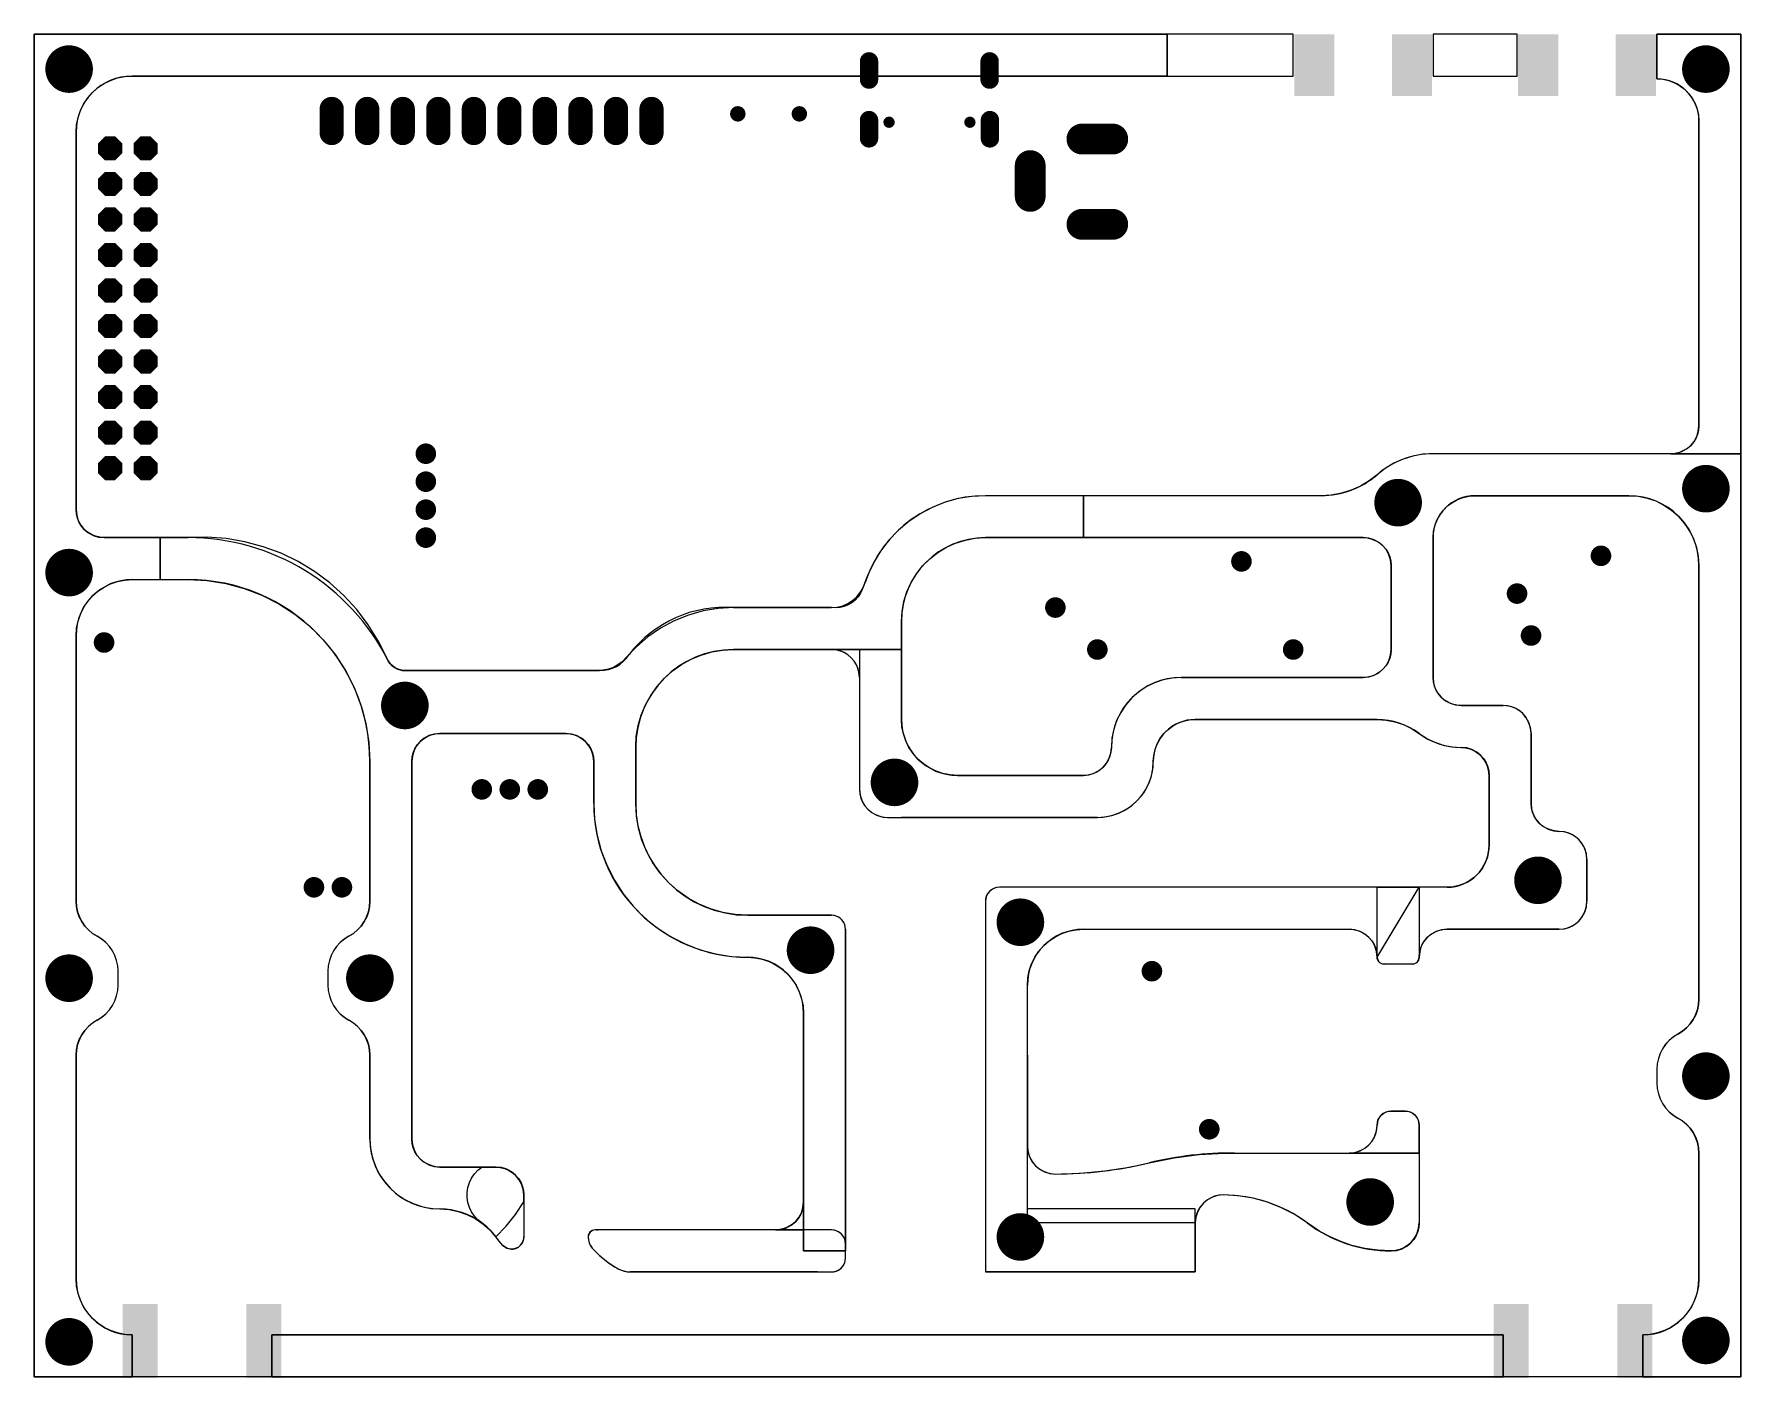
# Model space of a CAD drawing. Extents: x 0 to 122, y 0 to 96.
import ezdxf

# ---------------------------------------------------------------- set-up
doc = ezdxf.new("R2010")
doc.units = 0
doc.layers.add('30', color=253, linetype='CONTINUOUS')

# ---------------------------------------------------------------- blocks, each defined once
blk = doc.blocks.new('LONGP100')
at = {"const_width": 1}
blk.add_lwpolyline([(-0.5, 0), (0.5, 0)], dxfattribs=at)
at = {"const_width": 0.5}
for points in [[(-0.5, 0.25, 1), (-0.5, -0.25)], [(0.5, -0.25, 1), (0.5, 0.25)]]:
    blk.add_lwpolyline(points, format="xyb", dxfattribs=at)
blk = doc.blocks.new('RECT')
blk.add_solid([(-0.5, -0.5), (0.5, -0.5), (-0.5, 0.5), (0.5, 0.5)])
blk = doc.blocks.new('OCTAGONP')
at = {"const_width": 0.5}
blk.add_lwpolyline([(-0.25, -0.1036), (-0.25, 0.1036), (-0.1036, 0.25), (0.1036, 0.25), (0.25, 0.1036), (0.25, -0.1036), (0.1036, -0.25), (-0.1036, -0.25), (-0.25, -0.1036), (-0.25, 0.1036)], dxfattribs=at)
blk = doc.blocks.new('PIE')
at = {"const_width": 0.5}
blk.add_lwpolyline([(0, -0.25, 1), (0, 0.25, 1), (0, -0.25)], format="xyb", dxfattribs=at)

msp = doc.modelspace()

# ---------------------------------------------------------------- linework, layer by layer
at = {"layer": '30'}
for p, q in [((81, 96), (0, 96)), ((0, 96), (0, 0)), ((0, 60), (0, 96)), ((0, 96), (81, 96)), ((81, 96), (81, 93)), ((90, 96), (81, 96)), ((81, 93), (81, 96)), ((81, 96), (81, 93)), ((81, 96), (81, 93)), ((90, 96), (81, 96)), ((90, 93), (90, 96)), ((90, 93), (90, 96)), ((100, 96), (100, 93)), ((106, 96), (100, 96)), ((100, 96), (100, 93)), ((106, 96), (100, 96)), ((106, 93), (106, 96)), ((106, 93), (106, 96)), ((122, 96), (116, 96)), ((116, 96), (116, 92.8)), ((116, 96), (122, 96)), ((116, 92.8), (116, 96)), ((122, 66), (122, 96)), ((122, 96), (122, 0)), ((5.4693, 92.6955), (5.9647, 92.8637)), ((5.9647, 92.8637), (6.4779, 92.9658)), ((6.4779, 92.9658), (7, 93)), ((7, 93), (81, 93)), ((81, 93), (7, 93)), ((81, 93), (90, 93)), ((81, 93), (90, 93)), ((100, 93), (106, 93)), ((100, 93), (106, 93)), ((116, 92.8), (116.4269, 92.7695)), ((116.4269, 92.7695), (116.8452, 92.6785)), ((3.8266, 91.435), (4.1716, 91.8284)), ((4.1716, 91.8284), (4.565, 92.1734)), ((4.565, 92.1734), (5, 92.4641)), ((5, 92.4641), (5.4693, 92.6955)), ((116.8452, 92.6785), (117.2462, 92.5289)), ((117.2462, 92.5289), (117.6219, 92.3238)), ((117.6219, 92.3238), (117.9646, 92.0673)), ((117.9646, 92.0673), (118.2673, 91.7646)), ((118.2673, 91.7646), (118.5238, 91.4219)), ((3.1363, 90.0353), (3.3045, 90.5307)), ((3.3045, 90.5307), (3.5359, 91)), ((3.5359, 91), (3.8266, 91.435)), ((118.5238, 91.4219), (118.7289, 91.0462)), ((118.7289, 91.0462), (118.8785, 90.6452)), ((118.8785, 90.6452), (118.9695, 90.2269)), ((3, 89), (3.0342, 89.5221)), ((3.0342, 89.5221), (3.1363, 90.0353)), ((118.9695, 90.2269), (119, 89.8)), ((119, 89.8), (119, 68)), ((119, 89), (119, 89.8)), ((3, 62), (3, 89)), ((3, 89), (3, 62)), ((119, 69), (119, 89)), ((119, 68), (119, 69)), ((118.9021, 67.382), (118.782, 67.092)), ((118.9754, 67.6871), (118.9021, 67.382)), ((119, 68), (118.9754, 67.6871)), ((99.2742, 65.9566), (98.5588, 65.8268)), ((100, 66), (99.2742, 65.9566)), ((122, 66), (100, 66)), ((117, 66), (100, 66)), ((117.3129, 66.0246), (117, 66)), ((117, 66), (122, 66)), ((117.618, 66.0979), (117.3129, 66.0246)), ((117.908, 66.218), (117.618, 66.0979)), ((118.1756, 66.382), (117.908, 66.218)), ((118.4142, 66.5858), (118.1756, 66.382)), ((118.618, 66.8244), (118.4142, 66.5858)), ((118.782, 67.092), (118.618, 66.8244)), ((122, 0), (122, 66)), ((96.5754, 64.9445), (96, 64.5)), ((97.1997, 65.3171), (96.5754, 64.9445)), ((97.864, 65.6127), (97.1997, 65.3171)), ((98.5588, 65.8268), (97.864, 65.6127)), ((94.8003, 63.6829), (94.136, 63.3873)), ((95.4246, 64.0555), (94.8003, 63.6829)), ((96, 64.5), (95.4246, 64.0555)), ((65.1114, 62.5275), (64.2011, 62.1658)), ((66.0553, 62.789), (65.1114, 62.5275)), ((67.0219, 62.9471), (66.0553, 62.789)), ((68, 63), (67.0219, 62.9471)), ((75, 63), (68, 63)), ((92, 63), (68, 63)), ((92, 63), (75, 63)), ((75, 63), (75, 60)), ((75, 60), (75, 63)), ((92.7258, 63.0434), (92, 63)), ((93.4412, 63.1732), (92.7258, 63.0434)), ((94.136, 63.3873), (93.4412, 63.1732)), ((100.7328, 61.9646), (101.0354, 62.2673)), ((101.0354, 62.2673), (101.3781, 62.5238)), ((101.3781, 62.5238), (101.7538, 62.7289)), ((101.7538, 62.7289), (102.1548, 62.8785)), ((102.1548, 62.8785), (102.5731, 62.9695)), ((102.5731, 62.9695), (103, 63)), ((103, 63), (114, 63)), ((114, 63), (103, 63)), ((114, 63), (114.6526, 62.9572)), ((114.6526, 62.9572), (115.2941, 62.8296)), ((115.2941, 62.8296), (115.9134, 62.6194)), ((115.9134, 62.6194), (116.5, 62.3301)), ((116.5, 62.3301), (117.0438, 61.9668)), ((3.0246, 61.6871), (3, 62)), ((3.0979, 61.382), (3.0246, 61.6871)), ((3.218, 61.092), (3.0979, 61.382)), ((3.382, 60.8244), (3.218, 61.092)), ((62.5238, 61.1594), (61.7762, 60.5265)), ((63.3352, 61.7079), (62.5238, 61.1594)), ((64.2011, 62.1658), (63.3352, 61.7079)), ((100.1215, 60.8452), (100.2711, 61.2462)), ((100.2711, 61.2462), (100.4762, 61.6219)), ((100.4762, 61.6219), (100.7328, 61.9646)), ((117.0438, 61.9668), (117.5355, 61.5355)), ((117.5355, 61.5355), (117.9668, 61.0438)), ((117.9668, 61.0438), (118.3301, 60.5)), ((0, 0), (0, 60)), ((3.5858, 60.5858), (3.382, 60.8244)), ((3.8244, 60.382), (3.5858, 60.5858)), ((4.092, 60.218), (3.8244, 60.382)), ((4.382, 60.0979), (4.092, 60.218)), ((4.6871, 60.0246), (4.382, 60.0979)), ((5, 60), (4.6871, 60.0246)), ((9, 60), (5, 60)), ((5, 60), (5.1, 60)), ((5.1, 60), (11, 60)), ((9, 60), (9, 57)), ((11, 60), (9, 60)), ((9, 57), (9, 60)), ((12.36, 60.0297), (11, 60)), ((13.7167, 59.9311), (12.36, 60.0297)), ((15.0581, 59.705), (13.7167, 59.9311)), ((61.1013, 59.8166), (60.5069, 59.0381)), ((61.7762, 60.5265), (61.1013, 59.8166)), ((65.8724, 59.6101), (66.5641, 59.8257)), ((66.5641, 59.8257), (67.2768, 59.9563)), ((67.2768, 59.9563), (68, 60)), ((68, 60), (75, 60)), ((95, 60), (68, 60)), ((75, 60), (95, 60)), ((95, 60), (95.3129, 59.9754)), ((95.3129, 59.9754), (95.618, 59.9021)), ((95.618, 59.9021), (95.908, 59.782)), ((95.908, 59.782), (96.1756, 59.618)), ((100, 60), (100.0305, 60.4269)), ((100, 50), (100, 60)), ((100, 60), (100, 50)), ((100.0305, 60.4269), (100.1215, 60.8452)), ((118.3301, 60.5), (118.6194, 59.9134)), ((118.6194, 59.9134), (118.8296, 59.2941)), ((16.3722, 59.3536), (15.0581, 59.705)), ((17.6474, 58.8798), (16.3722, 59.3536)), ((18.8721, 58.2879), (17.6474, 58.8798)), ((60.5069, 59.0381), (60, 58.2)), ((64.0213, 58.4911), (64.5916, 58.9379)), ((64.5916, 58.9379), (65.2117, 59.3127)), ((65.2117, 59.3127), (65.8724, 59.6101)), ((96.1756, 59.618), (96.4142, 59.4142)), ((96.4142, 59.4142), (96.618, 59.1756)), ((96.618, 59.1756), (96.782, 58.908)), ((96.782, 58.908), (96.9021, 58.618)), ((96.9021, 58.618), (96.9754, 58.3129)), ((118.8296, 59.2941), (118.9572, 58.6526)), ((118.9572, 58.6526), (119, 58)), ((20.0357, 57.5832), (18.8721, 58.2879)), ((21.1277, 56.772), (20.0357, 57.5832)), ((59.7326, 57.6579), (59.5, 57.1)), ((60, 58.2), (59.7326, 57.6579)), ((62.6873, 56.7883), (63.0621, 57.4084)), ((63.0621, 57.4084), (63.5089, 57.9787)), ((63.5089, 57.9787), (64.0213, 58.4911)), ((96.9754, 58.3129), (97, 58)), ((97, 58), (97, 52)), ((97, 52), (97, 58)), ((119, 58), (119, 27)), ((119, 27), (119, 58)), ((4.1716, 55.8284), (4.565, 56.1734)), ((4.565, 56.1734), (5, 56.4641)), ((5, 56.4641), (5.4693, 56.6955)), ((5.4693, 56.6955), (5.9647, 56.8637)), ((5.9647, 56.8637), (6.4779, 56.9658)), ((6.4779, 56.9658), (7, 57)), ((7, 57), (9, 57)), ((7, 57), (11, 57)), ((9, 57), (11, 57)), ((11, 57), (12.3589, 56.9288)), ((12.3589, 56.9288), (13.7029, 56.7159)), ((13.7029, 56.7159), (15.0172, 56.3637)), ((15.0172, 56.3637), (16.2876, 55.8761)), ((22.1383, 55.8614), (21.1277, 56.772)), ((59.2, 56.3), (59.072, 56.021)), ((59.5, 57.1), (59.2, 56.3)), ((62.1744, 55.4359), (62.3899, 56.1276)), ((62.3899, 56.1276), (62.6873, 56.7883)), ((3.3045, 54.5307), (3.5359, 55)), ((3.5359, 55), (3.8266, 55.435)), ((3.8266, 55.435), (4.1716, 55.8284)), ((16.2876, 55.8761), (17.5, 55.2583)), ((17.5, 55.2583), (18.6412, 54.5172)), ((23.0586, 54.8597), (22.1383, 55.8614)), ((48.905, 54.9401), (47.8232, 54.761)), ((50, 55), (48.905, 54.9401)), ((57, 55), (50, 55)), ((50, 55), (57, 55)), ((57.3061, 54.9775), (57, 55)), ((57.6122, 55.0016), (57.3061, 54.9775)), ((57.911, 55.0716), (57.6122, 55.0016)), ((58.1959, 55.1861), (57.911, 55.0716)), ((58.4601, 55.3422), (58.1959, 55.1861)), ((58.6978, 55.5365), (58.4601, 55.3422)), ((58.9033, 55.7645), (58.6978, 55.5365)), ((59.072, 56.021), (58.9033, 55.7645)), ((62.0437, 54.7232), (62.1744, 55.4359)), ((3.0342, 53.5221), (3.1363, 54.0353)), ((3.1363, 54.0353), (3.3045, 54.5307)), ((18.6412, 54.5172), (19.6987, 53.6609)), ((23.8803, 53.7757), (23.0586, 54.8597)), ((24.5963, 52.619), (23.8803, 53.7757)), ((45.75, 54.0556), (44.7835, 53.5375)), ((46.7673, 54.465), (45.75, 54.0556)), ((47.8232, 54.761), (46.7673, 54.465)), ((62, 54), (62.0437, 54.7232)), ((62, 52), (62, 54)), ((62, 54), (62, 52)), ((3, 53), (3.0342, 53.5221)), ((3, 34), (3, 53)), ((3, 53), (3, 34)), ((19.6987, 53.6609), (20.6609, 52.6987)), ((20.6609, 52.6987), (21.5172, 51.6412)), ((25.2, 51.4), (24.5963, 52.619)), ((43.8792, 52.9171), (43.0481, 52.2018)), ((44.7835, 53.5375), (43.8792, 52.9171)), ((21.5172, 51.6412), (22.2583, 50.5)), ((25.3, 51.2), (25.2, 51.4)), ((42.3, 51.4), (42.0365, 51.1291)), ((43.0481, 52.2018), (42.3, 51.4)), ((46.2758, 50.9271), (46.9628, 51.3068)), ((46.9628, 51.3068), (47.688, 51.6072)), ((47.688, 51.6072), (48.4424, 51.8245)), ((48.4424, 51.8245), (49.2163, 51.956)), ((49.2163, 51.956), (50, 52)), ((50, 52), (62, 52)), ((57, 52), (50, 52)), ((57, 52), (59, 52)), ((57.3129, 51.9754), (57, 52)), ((59, 52), (57, 52)), ((57.618, 51.9021), (57.3129, 51.9754)), ((57.908, 51.782), (57.618, 51.9021)), ((58.1756, 51.618), (57.908, 51.782)), ((58.4142, 51.4142), (58.1756, 51.618)), ((58.618, 51.1756), (58.4142, 51.4142)), ((62, 52), (59, 52)), ((59, 52), (59, 42)), ((59, 52), (59, 50)), ((62, 52), (59, 52)), ((62, 52), (59, 52)), ((59, 52), (59, 50)), ((62, 47), (62, 52)), ((62, 52), (62, 47)), ((96.9021, 51.382), (96.782, 51.092)), ((96.9754, 51.6871), (96.9021, 51.382)), ((97, 52), (96.9754, 51.6871)), ((22.2583, 50.5), (22.8761, 49.2876)), ((25.4374, 51.0003), (25.3, 51.2)), ((25.6076, 50.8278), (25.4374, 51.0003)), ((25.8054, 50.6878), (25.6076, 50.8278)), ((26.0246, 50.5846), (25.8054, 50.6878)), ((26.2586, 50.5213), (26.0246, 50.5846)), ((26.5, 50.5), (26.2586, 50.5213)), ((40.3, 50.5), (26.5, 50.5)), ((26.5, 50.5), (40.425, 50.5)), ((40.6775, 50.5175), (40.3, 50.5)), ((41.0481, 50.5915), (40.6775, 50.5175)), ((41.4034, 50.7202), (41.0481, 50.5915)), ((41.7354, 50.9007), (41.4034, 50.7202)), ((42.0365, 51.1291), (41.7354, 50.9007)), ((45.0503, 49.9497), (45.6356, 50.4728)), ((45.6356, 50.4728), (46.2758, 50.9271)), ((58.782, 50.908), (58.618, 51.1756)), ((58.9021, 50.618), (58.782, 50.908)), ((58.9754, 50.3129), (58.9021, 50.618)), ((59, 50), (58.9754, 50.3129)), ((95.3129, 50.0246), (95, 50)), ((95.618, 50.0979), (95.3129, 50.0246)), ((95.908, 50.218), (95.618, 50.0979)), ((96.1756, 50.382), (95.908, 50.218)), ((96.4142, 50.5858), (96.1756, 50.382)), ((96.618, 50.8244), (96.4142, 50.5858)), ((96.782, 51.092), (96.618, 50.8244)), ((22.8761, 49.2876), (23.3637, 48.0172)), ((44.0729, 48.7242), (44.5272, 49.3644)), ((44.5272, 49.3644), (45.0503, 49.9497)), ((59, 50), (59, 47)), ((78.9562, 48.9668), (78.4645, 48.5355)), ((79.5, 49.3301), (78.9562, 48.9668)), ((80.0866, 49.6194), (79.5, 49.3301)), ((80.7059, 49.8296), (80.0866, 49.6194)), ((81.3474, 49.9572), (80.7059, 49.8296)), ((82, 50), (81.3474, 49.9572)), ((95, 50), (82, 50)), ((82, 50), (95, 50)), ((100.0246, 49.6871), (100, 50)), ((100.0979, 49.382), (100.0246, 49.6871)), ((100.218, 49.092), (100.0979, 49.382)), ((100.382, 48.8244), (100.218, 49.092)), ((100.5858, 48.5858), (100.382, 48.8244)), ((23.3637, 48.0172), (23.7159, 46.7029)), ((43.3928, 47.312), (43.6932, 48.0372)), ((43.6932, 48.0372), (44.0729, 48.7242)), ((78.0332, 48.0438), (77.6699, 47.5)), ((78.4645, 48.5355), (78.0332, 48.0438)), ((100.8244, 48.382), (100.5858, 48.5858)), ((101.092, 48.218), (100.8244, 48.382)), ((101.382, 48.0979), (101.092, 48.218)), ((101.6871, 48.0246), (101.382, 48.0979)), ((102, 48), (101.6871, 48.0246)), ((105, 48), (102, 48)), ((102, 48), (105, 48)), ((105.3129, 47.9754), (105, 48)), ((105.618, 47.9021), (105.3129, 47.9754)), ((105.908, 47.782), (105.618, 47.9021)), ((106.1756, 47.618), (105.908, 47.782)), ((106.4142, 47.4142), (106.1756, 47.618)), ((23.7159, 46.7029), (23.9288, 45.3589)), ((43.044, 45.7838), (43.1755, 46.5576)), ((43.1755, 46.5576), (43.3928, 47.312)), ((59, 47), (59, 42)), ((62.0342, 46.4779), (62, 47)), ((62.1363, 45.9647), (62.0342, 46.4779)), ((77.3806, 46.9134), (77.1704, 46.2941)), ((77.6699, 47.5), (77.3806, 46.9134)), ((81.0354, 46.2673), (81.3781, 46.5238)), ((81.3781, 46.5238), (81.7538, 46.7289)), ((81.7538, 46.7289), (82.1548, 46.8785)), ((82.1548, 46.8785), (82.5731, 46.9695)), ((82.5731, 46.9695), (83, 47)), ((83, 47), (96, 47)), ((96, 47), (83, 47)), ((96, 47), (96.6417, 46.9586)), ((96.6417, 46.9586), (97.2728, 46.8353)), ((97.2728, 46.8353), (97.8829, 46.6319)), ((97.8829, 46.6319), (98.4618, 46.352)), ((106.618, 47.1756), (106.4142, 47.4142)), ((106.782, 46.908), (106.618, 47.1756)), ((106.9021, 46.618), (106.782, 46.908)), ((106.9754, 46.3129), (106.9021, 46.618)), ((23.9288, 45.3589), (24, 44)), ((27.218, 44.908), (27.382, 45.1756)), ((27.382, 45.1756), (27.5858, 45.4142)), ((27.5858, 45.4142), (27.8244, 45.618)), ((27.8244, 45.618), (28.092, 45.782)), ((28.092, 45.782), (28.382, 45.9021)), ((28.382, 45.9021), (28.6871, 45.9754)), ((28.6871, 45.9754), (29, 46)), ((29, 46), (38, 46)), ((38, 46), (29, 46)), ((38, 46), (38.3129, 45.9754)), ((38.3129, 45.9754), (38.618, 45.9021)), ((38.618, 45.9021), (38.908, 45.782)), ((38.908, 45.782), (39.1756, 45.618)), ((39.1756, 45.618), (39.4142, 45.4142)), ((39.4142, 45.4142), (39.618, 45.1756)), ((39.618, 45.1756), (39.782, 44.908)), ((43, 45), (43.044, 45.7838)), ((62.3045, 45.4693), (62.1363, 45.9647)), ((62.5359, 45), (62.3045, 45.4693)), ((77.0428, 45.6526), (77, 45)), ((77.1704, 46.2941), (77.0428, 45.6526)), ((80.1215, 44.8452), (80.2711, 45.2462)), ((80.2711, 45.2462), (80.4762, 45.6219)), ((80.4762, 45.6219), (80.7328, 45.9646)), ((80.7328, 45.9646), (81.0354, 46.2673)), ((98.4618, 46.352), (99, 46)), ((99, 46), (99.5382, 45.648)), ((99.5382, 45.648), (100.1171, 45.3681)), ((100.1171, 45.3681), (100.7272, 45.1647)), ((100.7272, 45.1647), (101.3583, 45.0414)), ((107, 46), (106.9754, 46.3129)), ((107, 41), (107, 46)), ((107, 46), (107, 41)), ((24, 44), (24, 34)), ((24, 34), (24, 44)), ((27, 44), (27.0246, 44.3129)), ((27, 17), (27, 44)), ((27, 44), (27, 17)), ((27.0246, 44.3129), (27.0979, 44.618)), ((27.0979, 44.618), (27.218, 44.908)), ((39.782, 44.908), (39.9021, 44.618)), ((39.9021, 44.618), (39.9754, 44.3129)), ((39.9754, 44.3129), (40, 44)), ((40, 44), (40, 41)), ((40, 43.9), (40, 44)), ((43, 41), (43, 45)), ((43, 45), (43, 41)), ((62.8266, 44.565), (62.5359, 45)), ((63.1716, 44.1716), (62.8266, 44.565)), ((63.565, 43.8266), (63.1716, 44.1716)), ((76.782, 44.092), (76.618, 43.8244)), ((76.9021, 44.382), (76.782, 44.092)), ((76.9754, 44.6871), (76.9021, 44.382)), ((77, 45), (76.9754, 44.6871)), ((79.9658, 43.4779), (80, 44)), ((80, 44), (80.0305, 44.4269)), ((80.0305, 44.4269), (80.1215, 44.8452)), ((101.3583, 45.0414), (102, 45)), ((102, 45), (102.3129, 44.9754)), ((102.3129, 44.9754), (102.618, 44.9021)), ((102.618, 44.9021), (102.908, 44.782)), ((102.908, 44.782), (103.1756, 44.618)), ((103.1756, 44.618), (103.4142, 44.4142)), ((103.4142, 44.4142), (103.618, 44.1756)), ((103.618, 44.1756), (103.782, 43.908)), ((40, 41), (40, 43.9)), ((64, 43.5359), (63.565, 43.8266)), ((64.4693, 43.3045), (64, 43.5359)), ((64.9647, 43.1363), (64.4693, 43.3045)), ((65.4779, 43.0342), (64.9647, 43.1363)), ((66, 43), (65.4779, 43.0342)), ((75, 43), (66, 43)), ((66, 43), (75, 43)), ((75.3129, 43.0246), (75, 43)), ((75.618, 43.0979), (75.3129, 43.0246)), ((75.908, 43.218), (75.618, 43.0979)), ((76.1756, 43.382), (75.908, 43.218)), ((76.4142, 43.5858), (76.1756, 43.382)), ((76.618, 43.8244), (76.4142, 43.5858)), ((79.6955, 42.4693), (79.8637, 42.9647)), ((79.8637, 42.9647), (79.9658, 43.4779)), ((103.782, 43.908), (103.9021, 43.618)), ((103.9021, 43.618), (103.9754, 43.3129)), ((103.9754, 43.3129), (104, 43)), ((104, 43), (104, 38)), ((104, 38), (104, 43)), ((59, 42), (59.0246, 41.6871)), ((59.0246, 41.6871), (59.0979, 41.382)), ((78.8284, 41.1716), (79.1734, 41.565)), ((79.1734, 41.565), (79.4641, 42)), ((79.4641, 42), (79.6955, 42.4693)), ((40, 41), (40.0603, 39.8502)), ((43.0503, 40.1043), (43, 41)), ((59.0979, 41.382), (59.218, 41.092)), ((59.218, 41.092), (59.382, 40.8244)), ((59.382, 40.8244), (59.5858, 40.5858)), ((59.5858, 40.5858), (59.8244, 40.382)), ((59.8244, 40.382), (60.092, 40.218)), ((77.0353, 40.1363), (77.5307, 40.3045)), ((77.5307, 40.3045), (78, 40.5359)), ((78, 40.5359), (78.435, 40.8266)), ((78.435, 40.8266), (78.8284, 41.1716)), ((107.0246, 40.6871), (107, 41)), ((107.0979, 40.382), (107.0246, 40.6871)), ((107.218, 40.092), (107.0979, 40.382)), ((40.0603, 39.8502), (40.2404, 38.713)), ((43.2006, 39.2198), (43.0503, 40.1043)), ((43.4489, 38.3578), (43.2006, 39.2198)), ((60.092, 40.218), (60.382, 40.0979)), ((60.382, 40.0979), (60.6871, 40.0246)), ((60.6871, 40.0246), (61, 40)), ((61, 40), (76, 40)), ((61, 40), (65, 40)), ((65, 40), (62, 40)), ((66, 40), (65, 40)), ((76, 40), (66, 40)), ((76, 40), (76.5221, 40.0342)), ((76.5221, 40.0342), (77.0353, 40.1363)), ((107.382, 39.8244), (107.218, 40.092)), ((107.5858, 39.5858), (107.382, 39.8244)), ((107.8244, 39.382), (107.5858, 39.5858)), ((108.092, 39.218), (107.8244, 39.382)), ((108.382, 39.0979), (108.092, 39.218)), ((108.6871, 39.0246), (108.382, 39.0979)), ((40.2404, 38.713), (40.5384, 37.6008)), ((43.7923, 37.5289), (43.4489, 38.3578)), ((104, 38), (103.9695, 37.5731)), ((109, 39), (108.6871, 39.0246)), ((109.3129, 38.9754), (109, 39)), ((109.618, 38.9021), (109.3129, 38.9754)), ((109.908, 38.782), (109.618, 38.9021)), ((110.1756, 38.618), (109.908, 38.782)), ((110.4142, 38.4142), (110.1756, 38.618)), ((110.618, 38.1756), (110.4142, 38.4142)), ((110.782, 37.908), (110.618, 38.1756)), ((110.9021, 37.618), (110.782, 37.908)), ((40.5384, 37.6008), (40.951, 36.5259)), ((44.2262, 36.7437), (43.7923, 37.5289)), ((44.7453, 36.0121), (44.2262, 36.7437)), ((103.7289, 36.7538), (103.5238, 36.3781)), ((103.8785, 37.1548), (103.7289, 36.7538)), ((103.9695, 37.5731), (103.8785, 37.1548)), ((110.9754, 37.3129), (110.9021, 37.618)), ((111, 37), (110.9754, 37.3129)), ((111, 34), (111, 37)), ((111, 37), (111, 34)), ((40.951, 36.5259), (41.4737, 35.5)), ((41.4737, 35.5), (42.1008, 34.5344)), ((45.3431, 35.3431), (44.7453, 36.0121)), ((102.6219, 35.4762), (102.2462, 35.2711)), ((102.9646, 35.7328), (102.6219, 35.4762)), ((103.2673, 36.0354), (102.9646, 35.7328)), ((103.5238, 36.3781), (103.2673, 36.0354)), ((42.1008, 34.5344), (42.8254, 33.6396)), ((46.0121, 34.7453), (45.3431, 35.3431)), ((46.7437, 34.2262), (46.0121, 34.7453)), ((47.5289, 33.7923), (46.7437, 34.2262)), ((68.0152, 34.1736), (68, 34)), ((68.0603, 34.342), (68.0152, 34.1736)), ((68.134, 34.5), (68.0603, 34.342)), ((68.234, 34.6428), (68.134, 34.5)), ((68.3572, 34.766), (68.234, 34.6428)), ((68.5, 34.866), (68.3572, 34.766)), ((68.658, 34.9397), (68.5, 34.866)), ((68.8264, 34.9848), (68.658, 34.9397)), ((69, 35), (68.8264, 34.9848)), ((99, 35), (69, 35)), ((73, 35), (69, 35)), ((101, 35), (73, 35)), ((96, 30), (99, 35)), ((96, 30), (96, 35)), ((96, 35), (99, 35)), ((101, 35), (99, 35)), ((99, 35), (99, 30)), ((99, 35), (99, 30)), ((101.4269, 35.0305), (101, 35)), ((101.8452, 35.1215), (101.4269, 35.0305)), ((102.2462, 35.2711), (101.8452, 35.1215)), ((3.0258, 33.6184), (3, 34)), ((3.1028, 33.2437), (3.0258, 33.6184)), ((3.2296, 32.8828), (3.1028, 33.2437)), ((23.8972, 33.2437), (23.7704, 32.8828)), ((23.9742, 33.6184), (23.8972, 33.2437)), ((24, 34), (23.9742, 33.6184)), ((42.8254, 33.6396), (43.6396, 32.8254)), ((48.3578, 33.4489), (47.5289, 33.7923)), ((49.2198, 33.2006), (48.3578, 33.4489)), ((50.1043, 33.0503), (49.2198, 33.2006)), ((51, 33), (50.1043, 33.0503)), ((57, 33), (51, 33)), ((51, 33), (57, 33)), ((57.1736, 32.9848), (57, 33)), ((57.342, 32.9397), (57.1736, 32.9848)), ((68, 34), (68, 7.5)), ((68, 34), (68, 30)), ((110.618, 32.8244), (110.782, 33.092)), ((110.782, 33.092), (110.9021, 33.382)), ((110.9021, 33.382), (110.9754, 33.6871)), ((110.9754, 33.6871), (111, 34)), ((3.4038, 32.5423), (3.2296, 32.8828)), ((3.6223, 32.2283), (3.4038, 32.5423)), ((3.881, 31.9466), (3.6223, 32.2283)), ((4.1754, 31.7024), (3.881, 31.9466)), ((23.119, 31.9466), (22.8246, 31.7024)), ((23.3777, 32.2283), (23.119, 31.9466)), ((23.5962, 32.5423), (23.3777, 32.2283)), ((23.7704, 32.8828), (23.5962, 32.5423)), ((43.6396, 32.8254), (44.5344, 32.1008)), ((44.5344, 32.1008), (45.5, 31.4737)), ((57.5, 32.866), (57.342, 32.9397)), ((57.6428, 32.766), (57.5, 32.866)), ((57.766, 32.6428), (57.6428, 32.766)), ((57.866, 32.5), (57.766, 32.6428)), ((57.9397, 32.342), (57.866, 32.5)), ((57.9848, 32.1736), (57.9397, 32.342)), ((58, 32), (57.9848, 32.1736)), ((58, 9), (58, 32)), ((58, 32), (58, 9)), ((73.4693, 31.6955), (73.9647, 31.8637)), ((73.9647, 31.8637), (74.4779, 31.9658)), ((74.4779, 31.9658), (75, 32)), ((75, 32), (94, 32)), ((75, 32), (94, 32)), ((94, 32), (94.3129, 31.9754)), ((94.3129, 31.9754), (94.618, 31.9021)), ((94.618, 31.9021), (94.908, 31.782)), ((94.908, 31.782), (95.1756, 31.618)), ((99.8244, 31.618), (100.092, 31.782)), ((100.092, 31.782), (100.382, 31.9021)), ((100.382, 31.9021), (100.6871, 31.9754)), ((100.6871, 31.9754), (101, 32)), ((101, 32), (109, 32)), ((109, 32), (101, 32)), ((109, 32), (109.3129, 32.0246)), ((109.3129, 32.0246), (109.618, 32.0979)), ((109.618, 32.0979), (109.908, 32.218)), ((109.908, 32.218), (110.1756, 32.382)), ((110.1756, 32.382), (110.4142, 32.5858)), ((110.4142, 32.5858), (110.618, 32.8244)), ((4.5, 31.5), (4.1754, 31.7024)), ((4.8246, 31.2976), (4.5, 31.5)), ((5.119, 31.0534), (4.8246, 31.2976)), ((5.3777, 30.7717), (5.119, 31.0534)), ((5.5962, 30.4577), (5.3777, 30.7717)), ((21.6223, 30.7717), (21.4038, 30.4577)), ((21.881, 31.0534), (21.6223, 30.7717)), ((22.1754, 31.2976), (21.881, 31.0534)), ((22.5, 31.5), (22.1754, 31.2976)), ((22.8246, 31.7024), (22.5, 31.5)), ((45.5, 31.4737), (46.5259, 30.951)), ((46.5259, 30.951), (47.6008, 30.5384)), ((47.6008, 30.5384), (48.713, 30.2404)), ((71.8266, 30.435), (72.1716, 30.8284)), ((72.1716, 30.8284), (72.565, 31.1734)), ((72.565, 31.1734), (73, 31.4641)), ((73, 31.4641), (73.4693, 31.6955)), ((95.1756, 31.618), (95.4142, 31.4142)), ((95.4142, 31.4142), (95.618, 31.1756)), ((95.618, 31.1756), (95.782, 30.908)), ((95.782, 30.908), (95.9021, 30.618)), ((95.9021, 30.618), (95.9754, 30.3129)), ((99.0246, 30.3129), (99.0979, 30.618)), ((99.0979, 30.618), (99.218, 30.908)), ((99.218, 30.908), (99.382, 31.1756)), ((99.382, 31.1756), (99.5858, 31.4142)), ((99.5858, 31.4142), (99.8244, 31.618)), ((5.7704, 30.1172), (5.5962, 30.4577)), ((5.8972, 29.7563), (5.7704, 30.1172)), ((5.9742, 29.3816), (5.8972, 29.7563)), ((6, 29), (5.9742, 29.3816)), ((21.0258, 29.3816), (21, 29)), ((21.1028, 29.7563), (21.0258, 29.3816)), ((21.2296, 30.1172), (21.1028, 29.7563)), ((21.4038, 30.4577), (21.2296, 30.1172)), ((48.713, 30.2404), (49.8502, 30.0603)), ((49.8502, 30.0603), (51, 30)), ((51, 30), (51.5221, 29.9658)), ((51.5221, 29.9658), (52.0353, 29.8637)), ((52.0353, 29.8637), (52.5307, 29.6955)), ((52.5307, 29.6955), (53, 29.4641)), ((53, 29.4641), (53.435, 29.1734)), ((68, 30), (68, 7.5)), ((71.1363, 29.0353), (71.3045, 29.5307)), ((71.3045, 29.5307), (71.5359, 30)), ((71.5359, 30), (71.8266, 30.435)), ((95.9754, 30.3129), (96, 30)), ((96.0125, 29.8887), (96, 30)), ((96.0495, 29.7831), (96.0125, 29.8887)), ((96.1091, 29.6883), (96.0495, 29.7831)), ((96.1883, 29.6091), (96.1091, 29.6883)), ((96.2831, 29.5495), (96.1883, 29.6091)), ((96.3887, 29.5125), (96.2831, 29.5495)), ((96.5, 29.5), (96.3887, 29.5125)), ((98.5, 29.5), (96.5, 29.5)), ((98.5, 29.5), (96.5, 29.5)), ((98.6113, 29.5125), (98.5, 29.5)), ((98.7169, 29.5495), (98.6113, 29.5125)), ((98.8117, 29.6091), (98.7169, 29.5495)), ((98.8909, 29.6883), (98.8117, 29.6091)), ((98.9505, 29.7831), (98.8909, 29.6883)), ((98.9875, 29.8887), (98.9505, 29.7831)), ((99, 30), (98.9875, 29.8887)), ((99, 30), (99.0246, 30.3129)), ((6, 28), (6, 29)), ((6, 28), (6, 29)), ((21, 29), (21, 28)), ((21, 29), (21, 28)), ((53.435, 29.1734), (53.8284, 28.8284)), ((53.8284, 28.8284), (54.1734, 28.435)), ((54.1734, 28.435), (54.4641, 28)), ((71, 28), (71.0342, 28.5221)), ((71.0342, 28.5221), (71.1363, 29.0353)), ((5.5962, 26.5423), (5.7704, 26.8828)), ((5.7704, 26.8828), (5.8972, 27.2437)), ((5.8972, 27.2437), (5.9742, 27.6184)), ((5.9742, 27.6184), (6, 28)), ((21, 28), (21.0258, 27.6184)), ((21.0258, 27.6184), (21.1028, 27.2437)), ((21.1028, 27.2437), (21.2296, 26.8828)), ((21.2296, 26.8828), (21.4038, 26.5423)), ((54.4641, 28), (54.6955, 27.5307)), ((54.6955, 27.5307), (54.8637, 27.0353)), ((54.8637, 27.0353), (54.9658, 26.5221)), ((71, 12), (71, 28)), ((71, 23), (71, 28)), ((119, 27), (118.9742, 26.6184)), ((4.5, 25.5), (4.8246, 25.7024)), ((4.8246, 25.7024), (5.119, 25.9466)), ((5.119, 25.9466), (5.3777, 26.2283)), ((5.3777, 26.2283), (5.5962, 26.5423)), ((21.4038, 26.5423), (21.6223, 26.2283)), ((21.6223, 26.2283), (21.881, 25.9466)), ((21.881, 25.9466), (22.1754, 25.7024)), ((22.1754, 25.7024), (22.5, 25.5)), ((54.9658, 26.5221), (55, 26)), ((55, 26), (55, 9)), ((55, 13), (55, 26)), ((118.7704, 25.8828), (118.5962, 25.5423)), ((118.8972, 26.2437), (118.7704, 25.8828)), ((118.9742, 26.6184), (118.8972, 26.2437)), ((3.2296, 24.1172), (3.4038, 24.4577)), ((3.4038, 24.4577), (3.6223, 24.7717)), ((3.6223, 24.7717), (3.881, 25.0534)), ((3.881, 25.0534), (4.1754, 25.2976)), ((4.1754, 25.2976), (4.5, 25.5)), ((22.5, 25.5), (22.8246, 25.2976)), ((22.8246, 25.2976), (23.119, 25.0534)), ((23.119, 25.0534), (23.3777, 24.7717)), ((23.3777, 24.7717), (23.5962, 24.4577)), ((23.5962, 24.4577), (23.7704, 24.1172)), ((117.5, 24.5), (117.1754, 24.2976)), ((117.8246, 24.7024), (117.5, 24.5)), ((118.119, 24.9466), (117.8246, 24.7024)), ((118.3777, 25.2283), (118.119, 24.9466)), ((118.5962, 25.5423), (118.3777, 25.2283)), ((3, 23), (3.0258, 23.3816)), ((3.0258, 23.3816), (3.1028, 23.7563)), ((3.1028, 23.7563), (3.2296, 24.1172)), ((23.7704, 24.1172), (23.8972, 23.7563)), ((23.8972, 23.7563), (23.9742, 23.3816)), ((23.9742, 23.3816), (24, 23)), ((116.4038, 23.4577), (116.2296, 23.1172)), ((116.6223, 23.7717), (116.4038, 23.4577)), ((116.881, 24.0534), (116.6223, 23.7717)), ((117.1754, 24.2976), (116.881, 24.0534)), ((3, 7), (3, 23)), ((3, 23), (3, 7)), ((24, 23), (24, 17)), ((24, 17), (24, 23)), ((71, 23), (71, 16.5)), ((116.0258, 22.3816), (116, 22)), ((116, 22), (116, 21)), ((116, 22), (116, 21)), ((116.1028, 22.7563), (116.0258, 22.3816)), ((116.2296, 23.1172), (116.1028, 22.7563)), ((116, 21), (116.0258, 20.6184)), ((116.0258, 20.6184), (116.1028, 20.2437)), ((116.1028, 20.2437), (116.2296, 19.8828)), ((116.2296, 19.8828), (116.4038, 19.5423)), ((116.4038, 19.5423), (116.6223, 19.2283)), ((96.0152, 18.1736), (96.0603, 18.342)), ((96.0603, 18.342), (96.134, 18.5)), ((96.134, 18.5), (96.234, 18.6428)), ((96.234, 18.6428), (96.3572, 18.766)), ((96.3572, 18.766), (96.5, 18.866)), ((96.5, 18.866), (96.658, 18.9397)), ((96.658, 18.9397), (96.8264, 18.9848)), ((96.8264, 18.9848), (97, 19)), ((97, 19), (98, 19)), ((98, 19), (97, 19)), ((98, 19), (98.1736, 18.9848)), ((98.1736, 18.9848), (98.342, 18.9397)), ((98.342, 18.9397), (98.5, 18.866)), ((98.5, 18.866), (98.6428, 18.766)), ((98.6428, 18.766), (98.766, 18.6428)), ((98.766, 18.6428), (98.866, 18.5)), ((98.866, 18.5), (98.9397, 18.342)), ((98.9397, 18.342), (98.9848, 18.1736)), ((116.6223, 19.2283), (116.881, 18.9466)), ((116.881, 18.9466), (117.1754, 18.7024)), ((117.1754, 18.7024), (117.5, 18.5)), ((117.5, 18.5), (117.8246, 18.2976)), ((95.618, 16.8244), (95.782, 17.092)), ((95.782, 17.092), (95.9021, 17.382)), ((95.9021, 17.382), (95.9754, 17.6871)), ((95.9754, 17.6871), (96, 18)), ((96, 18), (96.0152, 18.1736)), ((98.9848, 18.1736), (99, 18)), ((99, 18), (99, 16)), ((99, 16), (99, 18)), ((117.8246, 18.2976), (118.119, 18.0534)), ((118.119, 18.0534), (118.3777, 17.7717)), ((118.3777, 17.7717), (118.5962, 17.4577)), ((118.5962, 17.4577), (118.7704, 17.1172)), ((118.7704, 17.1172), (118.8972, 16.7563)), ((24, 17), (24.0428, 16.3474)), ((24.0428, 16.3474), (24.1704, 15.7059)), ((27.0246, 16.6871), (27, 17)), ((27.0979, 16.382), (27.0246, 16.6871)), ((27.218, 16.092), (27.0979, 16.382)), ((27.382, 15.8244), (27.218, 16.092)), ((71, 17), (71, 16.5)), ((71, 11), (71, 17)), ((71, 16.5), (71.0246, 16.1871)), ((71.0246, 16.1871), (71.0979, 15.882)), ((71.0979, 15.882), (71.218, 15.592)), ((81.4822, 15.6594), (83.2851, 15.8931)), ((83.2851, 15.8931), (85.1, 16)), ((85, 16), (85.8, 16)), ((85.1, 16), (99, 16)), ((85.8, 16), (94, 16)), ((94, 16), (94.3129, 16.0246)), ((99, 16), (94, 16)), ((94.3129, 16.0246), (94.618, 16.0979)), ((94.618, 16.0979), (94.908, 16.218)), ((94.908, 16.218), (95.1756, 16.382)), ((95.1756, 16.382), (95.4142, 16.5858)), ((95.4142, 16.5858), (95.618, 16.8244)), ((99, 16), (99, 11)), ((118.8972, 16.7563), (118.9742, 16.3816)), ((118.9742, 16.3816), (119, 16)), ((119, 16), (119, 7)), ((119, 7), (119, 16)), ((24.1704, 15.7059), (24.3806, 15.0866)), ((24.3806, 15.0866), (24.6699, 14.5)), ((27.5858, 15.5858), (27.382, 15.8244)), ((27.8244, 15.382), (27.5858, 15.5858)), ((28.092, 15.218), (27.8244, 15.382)), ((28.382, 15.0979), (28.092, 15.218)), ((28.6871, 15.0246), (28.382, 15.0979)), ((29, 15), (28.6871, 15.0246)), ((33, 15), (29, 15)), ((29, 15), (33, 15)), ((31.472, 14.5088), (31.7176, 14.7742)), ((31.7176, 14.7742), (32, 15)), ((32, 15), (33, 15)), ((33.3129, 14.9754), (33, 15)), ((33, 15), (33.3129, 14.9754)), ((33.618, 14.9021), (33.3129, 14.9754)), ((33.3129, 14.9754), (33.618, 14.9021)), ((33.908, 14.782), (33.618, 14.9021)), ((33.618, 14.9021), (33.908, 14.782)), ((34.1756, 14.618), (33.908, 14.782)), ((33.908, 14.782), (34.1756, 14.618)), ((71.218, 15.592), (71.382, 15.3244)), ((71.382, 15.3244), (71.5858, 15.0858)), ((71.5858, 15.0858), (71.8244, 14.882)), ((71.8244, 14.882), (72.092, 14.718)), ((72.092, 14.718), (72.382, 14.5979)), ((74.776, 14.5557), (76.545, 14.7226)), ((76.545, 14.7226), (78.3, 15)), ((78.3, 15), (79.7, 15.3)), ((79.7, 15.3), (81.4822, 15.6594)), ((24.6699, 14.5), (25.0332, 13.9562)), ((25.0332, 13.9562), (25.4645, 13.4645)), ((25.4645, 13.4645), (25.9562, 13.0332)), ((30.9516, 13.1808), (31.0054, 13.5384)), ((31.0054, 13.5384), (31.1119, 13.884)), ((31.1119, 13.884), (31.2685, 14.2099)), ((31.2685, 14.2099), (31.472, 14.5088)), ((34.4142, 14.4142), (34.1756, 14.618)), ((34.1756, 14.618), (34.4142, 14.4142)), ((34.618, 14.1756), (34.4142, 14.4142)), ((34.4142, 14.4142), (34.618, 14.1756)), ((34.782, 13.908), (34.618, 14.1756)), ((34.618, 14.1756), (34.782, 13.908)), ((34.9021, 13.618), (34.782, 13.908)), ((34.782, 13.908), (34.9021, 13.618)), ((34.9754, 13.3129), (34.9021, 13.618)), ((34.9021, 13.618), (34.9754, 13.3129)), ((72.382, 14.5979), (72.6871, 14.5246)), ((72.6871, 14.5246), (73, 14.5)), ((73, 14.5), (74.776, 14.5557)), ((25.9562, 13.0332), (26.5, 12.6699)), ((26.5, 12.6699), (27.0866, 12.3806)), ((27.0866, 12.3806), (27.7059, 12.1704)), ((30.9516, 12.8192), (30.9516, 13.1808)), ((31.0054, 12.4616), (30.9516, 12.8192)), ((31.1119, 12.116), (31.0054, 12.4616)), ((34.4133, 11.6048), (35, 12.5)), ((35, 13), (34.9754, 13.3129)), ((34.9754, 13.3129), (35, 13)), ((35, 12.5), (35, 13)), ((35, 13), (35, 10)), ((35, 13), (35, 12.5)), ((35, 13), (35, 12)), ((55, 12.5), (54.9754, 12.1871)), ((55, 9), (55, 13)), ((55, 12.5), (55, 13)), ((55, 10.5), (55, 12.5)), ((83.5835, 12.4165), (83.3795, 12.1776)), ((83.8224, 12.6205), (83.5835, 12.4165)), ((84.0905, 12.7843), (83.8224, 12.6205)), ((84.381, 12.904), (84.0905, 12.7843)), ((84.6867, 12.9765), (84.381, 12.904)), ((85, 13), (84.6867, 12.9765)), ((86.0698, 12.939), (85, 13)), ((87.1272, 12.7653), (86.0698, 12.939)), ((88.1602, 12.4807), (87.1272, 12.7653)), ((89.1574, 12.0886), (88.1602, 12.4807)), ((27.7059, 12.1704), (28.3474, 12.0428)), ((28.3474, 12.0428), (29, 12)), ((29, 12), (29.6604, 11.9562)), ((29.6604, 11.9562), (30.3093, 11.8255)), ((30.3093, 11.8255), (30.9352, 11.6103)), ((30.9352, 11.6103), (31.5272, 11.3143)), ((31.2685, 11.7902), (31.1119, 12.116)), ((31.472, 11.4912), (31.2685, 11.7902)), ((31.7176, 11.2258), (31.472, 11.4912)), ((31.5272, 11.3143), (32.0749, 10.9427)), ((32, 11), (31.7176, 11.2258)), ((32.3738, 10.7088), (32, 11)), ((33.7446, 10.7689), (34.4133, 11.6048)), ((35, 12), (35, 10)), ((54.4142, 11.0858), (54.1756, 10.882)), ((54.618, 11.3244), (54.4142, 11.0858)), ((54.782, 11.592), (54.618, 11.3244)), ((54.9021, 11.882), (54.782, 11.592)), ((54.9754, 12.1871), (54.9021, 11.882)), ((83, 12), (71, 12)), ((83, 11), (71, 11)), ((83, 7.5), (83, 12)), ((83.0235, 11.3133), (83, 11)), ((83, 11), (83, 8.9)), ((83.096, 11.619), (83.0235, 11.3133)), ((83.2157, 11.9095), (83.096, 11.619)), ((83.3795, 12.1776), (83.2157, 11.9095)), ((90.1076, 11.5931), (89.1574, 12.0886)), ((91, 11), (90.1076, 11.5931)), ((91.9, 10.4), (91, 11)), ((99, 11), (98.9754, 10.6871)), ((32.0749, 10.9427), (32.5687, 10.5021)), ((32.7088, 10.3738), (32.3738, 10.7088)), ((32.5687, 10.5021), (33, 10)), ((33, 10), (32.7088, 10.3738)), ((33, 10), (33.7446, 10.7689)), ((33.2358, 9.6881), (33, 10)), ((34.9833, 9.8307), (34.9339, 9.668)), ((35, 10), (34.9833, 9.8307)), ((39.6125, 10.1113), (39.6, 10)), ((39.6, 10), (39.6195, 9.7829)), ((39.6495, 10.2169), (39.6125, 10.1113)), ((39.6195, 9.7829), (39.6775, 9.5728)), ((39.7091, 10.3117), (39.6495, 10.2169)), ((39.7883, 10.3909), (39.7091, 10.3117)), ((39.8831, 10.4505), (39.7883, 10.3909)), ((39.9887, 10.4875), (39.8831, 10.4505)), ((40.1, 10.5), (39.9887, 10.4875)), ((57, 10.5), (40.1, 10.5)), ((53, 10.5), (40.3, 10.5)), ((53.3129, 10.5246), (53, 10.5)), ((53, 10.5), (55, 10.5)), ((57, 10.5), (53, 10.5)), ((53.618, 10.5979), (53.3129, 10.5246)), ((53.908, 10.718), (53.618, 10.5979)), ((54.1756, 10.882), (53.908, 10.718)), ((57.1736, 10.4848), (57, 10.5)), ((57.342, 10.4397), (57.1736, 10.4848)), ((57.5, 10.366), (57.342, 10.4397)), ((57.6428, 10.266), (57.5, 10.366)), ((57.766, 10.1428), (57.6428, 10.266)), ((57.866, 10), (57.766, 10.1428)), ((57.9397, 9.842), (57.866, 10)), ((57.9848, 9.6736), (57.9397, 9.842)), ((92.6377, 10.0024), (91.9, 10.4)), ((93.4061, 9.6683), (92.6377, 10.0024)), ((98.618, 9.8244), (98.4142, 9.5858)), ((98.782, 10.092), (98.618, 9.8244)), ((98.9021, 10.382), (98.782, 10.092)), ((98.9754, 10.6871), (98.9021, 10.382)), ((33.5, 9.4), (33.2358, 9.6881)), ((33.6403, 9.2855), (33.5, 9.4)), ((33.8, 9.2), (33.6403, 9.2855)), ((33.9627, 9.1503), (33.8, 9.2)), ((34.1319, 9.1333), (33.9627, 9.1503)), ((34.3012, 9.1497), (34.1319, 9.1333)), ((34.464, 9.1989), (34.3012, 9.1497)), ((34.6141, 9.2789), (34.464, 9.1989)), ((34.7456, 9.3867), (34.6141, 9.2789)), ((34.8536, 9.5181), (34.7456, 9.3867)), ((34.9339, 9.668), (34.8536, 9.5181)), ((39.6775, 9.5728), (39.772, 9.3764)), ((39.772, 9.3764), (39.9, 9.2)), ((39.9, 9.2), (40.4211, 8.6682)), ((40.4211, 8.6682), (41, 8.2)), ((55, 9), (58, 9)), ((58, 9), (55, 9)), ((58, 9.5), (57.9848, 9.6736)), ((58, 8.5), (58, 9.5)), ((58, 8.5), (58, 9.5)), ((83, 8.9), (83, 7.5)), ((94.2, 9.4), (93.4061, 9.6683)), ((95.1193, 9.1784), (94.2, 9.4)), ((96.0554, 9.0447), (95.1193, 9.1784)), ((97, 9), (96.0554, 9.0447)), ((97.3129, 9.0246), (97, 9)), ((97.618, 9.0979), (97.3129, 9.0246)), ((97.908, 9.218), (97.618, 9.0979)), ((98.1756, 9.382), (97.908, 9.218)), ((98.4142, 9.5858), (98.1756, 9.382)), ((41, 8.2), (41.392, 7.9372)), ((41.392, 7.9372), (41.8, 7.7)), ((41.8, 7.7), (42.0543, 7.589)), ((42.0543, 7.589), (42.3234, 7.5217)), ((42.3234, 7.5217), (42.6, 7.5)), ((42.6, 7.5), (57, 7.5)), ((56, 7.5), (42.6, 7.5)), ((56, 7.5), (57, 7.5)), ((57, 7.5), (57.1739, 7.5145)), ((57.1739, 7.5145), (57.3427, 7.5591)), ((57.3427, 7.5591), (57.501, 7.6325)), ((57.501, 7.6325), (57.6441, 7.7325)), ((57.6441, 7.7325), (57.7675, 7.8559)), ((57.7675, 7.8559), (57.8675, 7.999)), ((57.8675, 7.999), (57.9409, 8.1573)), ((57.9409, 8.1573), (57.9855, 8.3261)), ((57.9855, 8.3261), (58, 8.5)), ((68, 7.5), (83, 7.5)), ((83, 7.5), (68, 7.5)), ((3.0342, 6.4779), (3, 7)), ((3.1363, 5.9647), (3.0342, 6.4779)), ((118.9658, 6.4779), (118.8637, 5.9647)), ((119, 7), (118.9658, 6.4779)), ((3.3045, 5.4693), (3.1363, 5.9647)), ((3.5359, 5), (3.3045, 5.4693)), ((3.8266, 4.565), (3.5359, 5)), ((118.4641, 5), (118.1734, 4.565)), ((118.6955, 5.4693), (118.4641, 5)), ((118.8637, 5.9647), (118.6955, 5.4693)), ((3, 4), (3, 3)), ((4.1716, 4.1716), (3.8266, 4.565)), ((4.565, 3.8266), (4.1716, 4.1716)), ((5, 3.5359), (4.565, 3.8266)), ((117.435, 3.8266), (117, 3.5359)), ((117.8284, 4.1716), (117.435, 3.8266)), ((118.1734, 4.565), (117.8284, 4.1716)), ((5.4693, 3.3045), (5, 3.5359)), ((5.9647, 3.1363), (5.4693, 3.3045)), ((6.4779, 3.0342), (5.9647, 3.1363)), ((7, 3), (6.4779, 3.0342)), ((7, 0), (7, 3)), ((7, 3), (7, 0)), ((17, 0), (17, 3)), ((17, 3), (105, 3)), ((105, 3), (17, 3)), ((17, 3), (17, 0)), ((105, 3), (105, 0)), ((105, 0), (105, 3)), ((115.5221, 3.0342), (115, 3)), ((115, 3), (115, 0)), ((115, 0), (115, 3)), ((116.0353, 3.1363), (115.5221, 3.0342)), ((116.5307, 3.3045), (116.0353, 3.1363)), ((117, 3.5359), (116.5307, 3.3045)), ((0, 0), (7, 0)), ((7, 0), (0, 0)), ((7, 0), (0, 0)), ((17, 0), (7, 0)), ((105, 0), (17, 0)), ((17, 0), (105, 0)), ((115, 0), (105, 0)), ((115, 0), (122, 0)), ((122, 0), (115, 0))]:
    msp.add_line(p, q, dxfattribs=at)
for points, const_width in [([(2.5, 92.6492, 1), (2.5, 94.3508, 1), (2.5, 92.6492)], 1.7016), ([(119.5, 92.6492, 1), (119.5, 94.3508, 1), (119.5, 92.6492)], 1.7016), ([(50.3, 90.0242, 1), (50.3, 90.5758, 1), (50.3, 90.0242)], 0.5516), ([(54.7, 90.0242, 1), (54.7, 90.5758, 1), (54.7, 90.0242)], 0.5516), ([(61.11, 89.4992, 1), (61.11, 89.9008, 1), (61.11, 89.4992)], 0.4016), ([(66.89, 89.4992, 1), (66.89, 89.9008, 1), (66.89, 89.4992)], 0.4016), ([(119.5, 62.6492, 1), (119.5, 64.3508, 1), (119.5, 62.6492)], 1.7016), ([(97.5, 61.6492, 1), (97.5, 63.3508, 1), (97.5, 61.6492)], 1.7016), ([(2.5, 56.6492, 1), (2.5, 58.3508, 1), (2.5, 56.6492)], 1.7016), ([(26.5, 47.1492, 1), (26.5, 48.8508, 1), (26.5, 47.1492)], 1.7016), ([(61.5, 41.6492, 1), (61.5, 43.3508, 1), (61.5, 41.6492)], 1.7016), ([(107.5, 34.6492, 1), (107.5, 36.3508, 1), (107.5, 34.6492)], 1.7016), ([(70.5, 31.6492, 1), (70.5, 33.3508, 1), (70.5, 31.6492)], 1.7016), ([(55.5, 29.6492, 1), (55.5, 31.3508, 1), (55.5, 29.6492)], 1.7016), ([(2.5, 27.6492, 1), (2.5, 29.3508, 1), (2.5, 27.6492)], 1.7016), ([(24, 27.6492, 1), (24, 29.3508, 1), (24, 27.6492)], 1.7016), ([(119.5, 20.6492, 1), (119.5, 22.3508, 1), (119.5, 20.6492)], 1.7016), ([(95.5, 11.6492, 1), (95.5, 13.3508, 1), (95.5, 11.6492)], 1.7016), ([(70.5, 9.1492, 1), (70.5, 10.8508, 1), (70.5, 9.1492)], 1.7016), ([(2.5, 1.6492, 1), (2.5, 3.3508, 1), (2.5, 1.6492)], 1.7016), ([(119.5, 1.7492, 1), (119.5, 3.4508, 1), (119.5, 1.7492)], 1.7016)]:
    msp.add_lwpolyline(points, format="xyb", dxfattribs=dict(at, const_width=const_width))
for centre, radius, start, end in [((7, 89), 4, 90, 180), ((116, 89.8), 3, 0, 90), ((117, 68), 2, 270, 0), ((100, 59.9167), 6.0833, 90, 131.1121), ((92, 69.0833), 6.0833, 270, 311.1121), ((68, 53.9355), 9.0645, 90, 161.5779), ((103, 60), 3, 90, 180), ((114, 58), 5, 0, 90), ((5, 62), 2, 180, 270), ((11, 43.9813), 16.0188, 26.785, 90), ((68, 54), 6, 90, 180), ((95, 58), 2, 0, 90), ((7, 53), 4, 90, 180), ((11, 44), 13, 0, 90), ((57, 57.5), 2.5, 270, 343.7398), ((49.3892, 46.3483), 8.6732, 85.9614, 142.3186), ((40.4783, 52.895), 2.3956, 268.7243, 328.6876), ((50, 45), 7, 90, 180), ((57, 50), 2, 0, 90), ((95, 52), 2, 270, 0), ((26.4886, 51.8591), 1.3591, 209.0081, 270.4791), ((82, 45), 5, 90, 180), ((102, 50), 2, 180, 270), ((105, 46), 2, 0, 90), ((66, 47), 4, 180, 270), ((83, 44), 3, 90, 180), ((96, 42), 5, 53.1301, 90), ((29, 44), 2, 90, 180), ((38, 44), 2, 0, 90), ((102, 50), 5, 233.1301, 270), ((75, 45), 2, 270, 0), ((76, 44), 4, 270, 0), ((102, 43), 2, 0, 90), ((61, 42), 2, 180, 270), ((51, 41), 11, 180, 270), ((51, 41), 8, 180, 270), ((109, 41), 2, 180, 270), ((101, 38), 3, 270, 0), ((109, 37), 2, 0, 90), ((69, 34), 1, 90, 180), ((5.8333, 34), 2.8333, 180, 241.9275), ((21.1667, 34), 2.8333, 298.0725, 0), ((57, 32), 1, 0, 90), ((109, 34), 2, 270, 0), ((75, 28), 4, 90, 180), ((94, 30), 2, 0, 90), ((101, 30), 2, 90, 180), ((3.1667, 29), 2.8333, 0, 61.9275), ((23.8333, 29), 2.8333, 118.0725, 180), ((51, 26), 4, 0, 90), ((96.5, 30), 0.5, 180, 270), ((98.5, 30), 0.5, 270, 0), ((3.1667, 28), 2.8333, 298.0725, 360), ((23.8333, 28), 2.8333, 180, 241.9275), ((116.1667, 27), 2.8333, 298.0725, 0), ((5.8333, 23), 2.8333, 118.0725, 180), ((21.1667, 23), 2.8333, 360, 61.9275), ((118.8333, 22), 2.8333, 118.0725, 180), ((118.8333, 21), 2.8333, 180, 241.9275), ((97, 18), 1, 90, 180), ((98, 18), 1, 0, 90), ((116.1667, 16), 2.8333, 360, 61.9275), ((94, 18), 2, 270, 0), ((29, 17), 5, 180, 270), ((29, 17), 2, 180, 270), ((73, 16.5), 2, 180, 270), ((85.5713, -8.9355), 24.9365, 89.4745, 103.6181), ((33, 13), 2, 0, 90), ((73, 42.9563), 28.4563, 270, 283.6181), ((53, 12.5), 2, 270, 0), ((85, 11), 2, 90, 180), ((85, 3), 10, 53.1301, 90), ((29, 7), 5, 53.1301, 90), ((29, 7), 5, 36.8699, 53.1301), ((97, 19), 10, 233.1301, 270), ((97, 11), 2, 270, 0), ((36.4036, 12.328), 4.1236, 214.3714, 225.2398), ((34.1333, 10), 0.8667, 247.3801, 0), ((40.1033, 9.9967), 0.5034, 90.3799, 179.6201), ((40.7955, 9.9921), 1.1956, 179.62, 221.4921), ((40.15, 2.9594), 7.5408, 89.6201, 90.3799), ((40.25, 18.0406), 7.5408, 269.6201, 270.3799), ((57, 9.5), 1, 0, 90), ((34.1611, 10.0667), 0.9389, 225.2397, 247.3802), ((45.0109, 13.7205), 6.8233, 221.4921, 241.9276), ((42.6, 9.2), 1.7, 241.9275, 270), ((57, 8.5), 1, 270, 0), ((7, 7), 4, 180, 270), ((115, 7), 4, 270, 0)]:
    msp.add_arc(centre, radius, start, end, dxfattribs=at)

# ---------------------------------------------------------------- block references
for name, p, xscale, yscale, rotation in [('RECT', (91.5054, 93.7846), 4.3942, 2.8702, 270), ('RECT', (98.4946, 93.7846), 4.3942, 2.8702, 270), ('RECT', (107.5054, 93.7846), 4.3942, 2.8702, 270), ('RECT', (114.4946, 93.7846), 4.3942, 2.8702, 270), ('LONGP100', (59.68, 93.4), 1.3112, 1.3112, 270), ('LONGP100', (68.3, 93.4), 1.3112, 1.3112, 270), ('LONGP100', (21.27, 89.79), 1.7272, 1.7272, 90), ('LONGP100', (23.81, 89.79), 1.7272, 1.7272, 90), ('LONGP100', (26.35, 89.79), 1.7272, 1.7272, 90), ('LONGP100', (28.89, 89.79), 1.7272, 1.7272, 90), ('LONGP100', (31.43, 89.79), 1.7272, 1.7272, 90), ('LONGP100', (33.97, 89.79), 1.7272, 1.7272, 90), ('LONGP100', (36.51, 89.79), 1.7272, 1.7272, 90), ('LONGP100', (39.05, 89.79), 1.7272, 1.7272, 90), ('LONGP100', (41.59, 89.79), 1.7272, 1.7272, 90), ('LONGP100', (44.13, 89.79), 1.7272, 1.7272, 90), ('LONGP100', (59.68, 89.2), 1.3112, 1.3112, 270), ('LONGP100', (68.32, 89.2), 1.3112, 1.3112, 270), ('OCTAGONP', (5.43, 87.83), 1.7272, 1.7272, 90), ('OCTAGONP', (7.97, 87.83), 1.7272, 1.7272, 90), ('LONGP100', (71.2, 85.5), 2.2032, 2.2032, 270), ('OCTAGONP', (5.43, 85.29), 1.7272, 1.7272, 90), ('OCTAGONP', (7.97, 85.29), 1.7272, 1.7272, 90), ('OCTAGONP', (5.43, 82.75), 1.7272, 1.7272, 90), ('OCTAGONP', (7.97, 82.75), 1.7272, 1.7272, 90), ('OCTAGONP', (5.43, 80.21), 1.7272, 1.7272, 90), ('OCTAGONP', (7.97, 80.21), 1.7272, 1.7272, 90), ('OCTAGONP', (5.43, 77.67), 1.7272, 1.7272, 90), ('OCTAGONP', (7.97, 77.67), 1.7272, 1.7272, 90), ('OCTAGONP', (5.43, 75.13), 1.7272, 1.7272, 90), ('OCTAGONP', (7.97, 75.13), 1.7272, 1.7272, 90), ('OCTAGONP', (5.43, 72.59), 1.7272, 1.7272, 90), ('OCTAGONP', (7.97, 72.59), 1.7272, 1.7272, 90), ('OCTAGONP', (5.43, 70.05), 1.7272, 1.7272, 90), ('OCTAGONP', (7.97, 70.05), 1.7272, 1.7272, 90), ('OCTAGONP', (5.43, 67.51), 1.7272, 1.7272, 90), ('OCTAGONP', (7.97, 67.51), 1.7272, 1.7272, 90), ('OCTAGONP', (5.43, 64.97), 1.7272, 1.7272, 90), ('OCTAGONP', (7.97, 64.97), 1.7272, 1.7272, 90), ('RECT', (7.5804, 2.5654), 5.2832, 2.4892, 90), ('RECT', (16.4196, 2.5654), 5.2832, 2.4892, 90), ('RECT', (105.5804, 2.5654), 5.2832, 2.4892, 90), ('RECT', (114.4196, 2.5654), 5.2832, 2.4892, 90)]:
    msp.add_blockref(name, p, dxfattribs=dict(at, xscale=xscale, yscale=yscale, rotation=rotation))
for name, p, xscale, yscale in [('LONGP100', (76, 88.5), 2.2032, 2.2032), ('LONGP100', (76, 82.4), 2.2032, 2.2032), ('PIE', (28, 66), 1.4732, 1.4732), ('PIE', (28, 64), 1.4732, 1.4732), ('PIE', (28, 62), 1.4732, 1.4732), ('PIE', (28, 60), 1.4732, 1.4732), ('PIE', (86.3, 58.3), 1.4732, 1.4732), ('PIE', (112, 58.7), 1.4732, 1.4732), ('PIE', (106, 56), 1.4732, 1.4732), ('PIE', (73, 55), 1.4732, 1.4732), ('PIE', (107, 53), 1.4732, 1.4732), ('PIE', (5, 52.5), 1.4732, 1.4732), ('PIE', (76, 52), 1.4732, 1.4732), ('PIE', (90, 52), 1.4732, 1.4732), ('PIE', (32, 42), 1.4732, 1.4732), ('PIE', (34, 42), 1.4732, 1.4732), ('PIE', (36, 42), 1.4732, 1.4732), ('PIE', (20, 35), 1.4732, 1.4732), ('PIE', (22, 35), 1.4732, 1.4732), ('PIE', (79.9, 29), 1.4732, 1.4732), ('PIE', (84, 17.7), 1.4732, 1.4732)]:
    msp.add_blockref(name, p, dxfattribs=dict(at, xscale=xscale, yscale=yscale))

doc.saveas('drawing.dxf')
